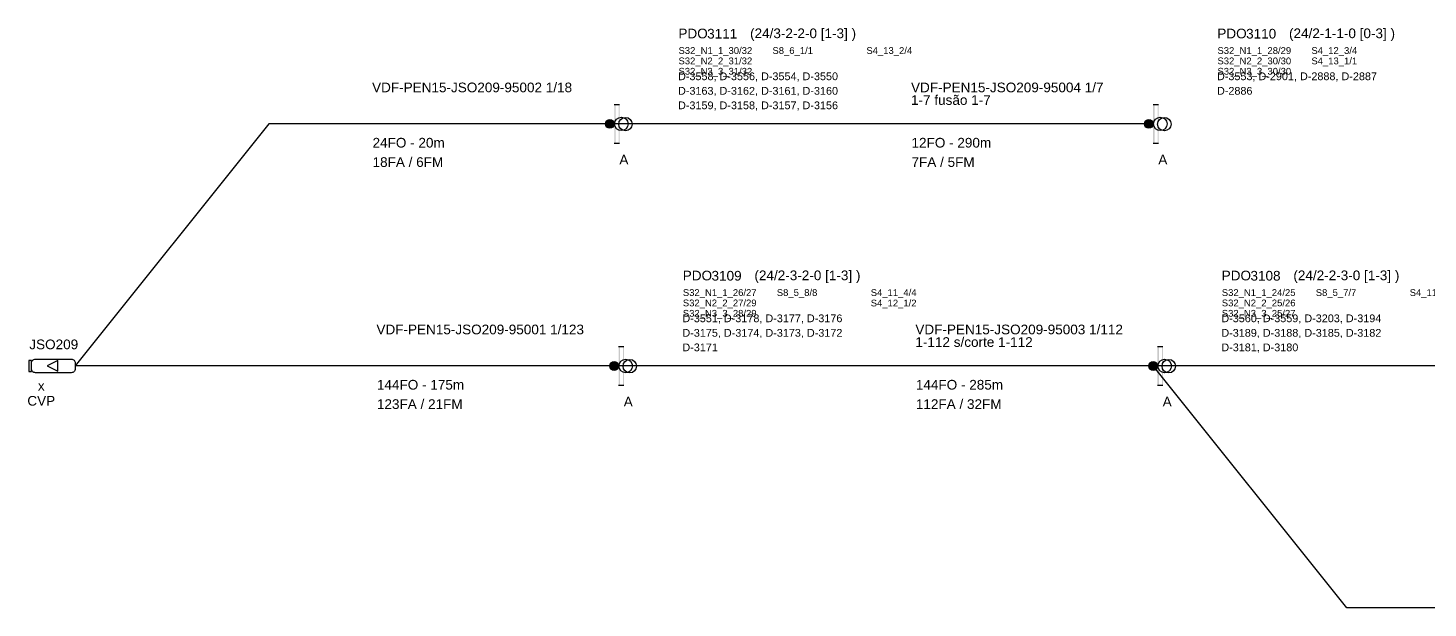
# Model space of a CAD drawing. Header units: millimetres. Extents: x 680 to 1107, y 1482 to 1572.
# Drawn here: x 680.1 to 824.6, y 1486.7 to 1546.6 of the extents above; entities that cross this region are included whole.
import ezdxf
from ezdxf.enums import TextEntityAlignment as Align

# ---------------------------------------------------------------- set-up
doc = ezdxf.new("R2010")
doc.units = ezdxf.units.MM
doc.layers.get('0').update_dxf_attribs({"lineweight": 5})
for name, color, linetype in [('SINOP_AÉREO', 1, 'AEREO2'), ('SINOP_JSFO', 1, 'Continuous'), ('SINOP_PDO', 1, 'Continuous')]:
    doc.layers.add(name, color=color, linetype=linetype)
doc.styles.add('VDF', font='arial.ttf', dxfattribs={"height": 0.25})
doc.linetypes.add('AEREO2', pattern='A,1,-1,[6,LinesVod.shx,S=0,R=0,X=0,Y=0],-1,1', length=4)

# ---------------------------------------------------------------- blocks, each defined once
blk = doc.blocks.new('*U64')
for points in [[(-4.5, 0.58), (-4.8, 0.58), (-4.8, -0.57), (-4.5, -0.57)], [(-1.8, 0.55), (-2.9, 0), (-1.8, -0.55)]]:
    blk.add_lwpolyline(points, close=True)
blk.add_lwpolyline([(-0.4, -0.7), (-4.1, -0.7, -0.414214), (-4.5, -0.3), (-4.5, 0.3, -0.414214), (-4.1, 0.7), (-0.4, 0.7, -0.414214), (0, 0.3), (0, -0.3, -0.414214)], format="xyb", close=True)
at = {"style": 'VDF'}
for tag, p in [('CABO_001', (-29.8, 2.6)), ('CABO_002', (-29.8, 1.3)), ('CABO_003', (-29.8, 0)), ('CABO_004', (-29.8, -1.3)), ('CABO_CAP_COP', (-29.75, -2.44)), ('CABO_005', (-29.8, -2.6)), ('FA_FM', (-29.75, -4.44))]:
    blk.add_attdef(tag, p, '', height=1, dxfattribs=at)
for tag, p in [('JSO#', (-2.21, 1.73)), ('M', (-3.51, -2.55)), ('CVP', (-3.51, -4.1))]:
    blk.add_attdef(tag, text='', height=1, dxfattribs=at).set_placement(p, align=Align.CENTER)
blk = doc.blocks.new('*U61')
blk.add_hatch(color=256).paths.add_polyline_path([(0, 0, 1), (-0.91, 0, 1)])
for p, q in [((0, 2), (0.56, 2)), ((0, -2), (0.56, -2))]:
    blk.add_line(p, q)
blk.add_circle((-0.45, 0), 0.453)
for centre in [(0.74, 0), (1.16, -0.02)]:
    blk.add_ellipse(centre, major_axis=(0, -0.695), ratio=0.99861)
for points in [[(0, 2), (0.15, 2), (0, -2), (0.15, -2)], [(0.46, -2), (0.56, -2), (0.46, 2), (0.56, 2)]]:
    blk.add_solid(points)
at = {"insert": (6.63, 9.84), "char_height": 1, "attachment_point": 1, "style": 'VDF'}
blk.add_mtext_dynamic_manual_height_columns('PDO', width=5.1324, gutter_width=12.5, heights=[0], dxfattribs=at)
at = {"style": 'VDF'}
for tag, p, height in [('JFO_PDO', (9.6, 8.82), 1), ('(CAP/N1-N2-N3-N4)', (14.03, 8.86), 1), ('PP_R', (6.59, 7.32), 0.8), ('SPLITTERS_001', (6.64, 7.23), 0.7), ('FLB', (11.42, 7.32), 0.8), ('SPLITTERS_002', (16.34, 7.23), 0.7), ('SPLITTERS_003', (26.04, 7.23), 0.7), ('SPLITTERS_004', (6.64, 6.16), 0.7), ('SPLITTERS_007', (6.64, 5.09), 0.7), ('SPLITTERS_005', (16.34, 6.16), 0.7), ('SPLITTERS_008', (16.33, 5.1), 0.7), ('SPLITTERS_006', (26.04, 6.15), 0.7), ('SPLITTERS_009', (26.03, 5.1), 0.7), ('CABO_001', (-25, 3.27), 1), ('CABO_002', (-25, 1.97), 1), ('CABO_003', (-25, 0.67), 1), ('CABO_004', (-25, -0.63), 1), ('CABO_005', (-25, -1.93), 1), ('CABO_CAP_COP', (-24.95, -2.44), 1), ('FA_FM', (-24.95, -4.44), 1)]:
    blk.add_attdef(tag, p, '', height=height, dxfattribs=at)
at = {"color": 5, "style": 'VDF'}
for tag, p in [('EDIFICIOS_001', (6.59, 4.52)), ('EDIFICIOS_002', (6.59, 3.02)), ('EDIFICIOS_003', (6.59, 1.52)), ('EDIFICIOS_004', (6.59, 0.02)), ('EDIFICIOS_005', (6.59, -1.46)), ('EDIFICIOS_006', (6.59, -2.92))]:
    blk.add_attdef(tag, p, '', height=0.8, dxfattribs=at)
at = {"style": 'VDF'}
blk.add_attdef('MODELO', text='', height=1, dxfattribs=at).set_placement((1, -4.18), align=Align.CENTER)
blk = doc.blocks.new('*U57')
blk.add_hatch(color=256).paths.add_polyline_path([(0, 0, 1), (-0.91, 0, 1)])
for p, q in [((0, 2), (0.56, 2)), ((0, -2), (0.56, -2))]:
    blk.add_line(p, q)
blk.add_circle((-0.45, 0), 0.453)
for centre in [(0.74, 0), (1.16, -0.02)]:
    blk.add_ellipse(centre, major_axis=(0, -0.695), ratio=0.99861)
for points in [[(0, 2), (0.15, 2), (0, -2), (0.15, -2)], [(0.46, -2), (0.56, -2), (0.46, 2), (0.56, 2)]]:
    blk.add_solid(points)
at = {"insert": (6.63, 9.84), "char_height": 1, "attachment_point": 1, "style": 'VDF'}
blk.add_mtext_dynamic_manual_height_columns('PDO', width=5.1324, gutter_width=12.5, heights=[0], dxfattribs=at)
at = {"style": 'VDF'}
for tag, p, height in [('JFO_PDO', (9.6, 8.82), 1), ('(CAP/N1-N2-N3-N4)', (14.03, 8.86), 1), ('PP_R', (6.59, 7.32), 0.8), ('SPLITTERS_001', (6.64, 7.23), 0.7), ('FLB', (11.42, 7.32), 0.8), ('SPLITTERS_002', (16.34, 7.23), 0.7), ('SPLITTERS_003', (26.04, 7.23), 0.7), ('SPLITTERS_004', (6.64, 6.16), 0.7), ('SPLITTERS_007', (6.64, 5.09), 0.7), ('SPLITTERS_005', (16.34, 6.16), 0.7), ('SPLITTERS_008', (16.33, 5.1), 0.7), ('SPLITTERS_006', (26.04, 6.15), 0.7), ('SPLITTERS_009', (26.03, 5.1), 0.7), ('CABO_001', (-25, 3.27), 1), ('CABO_002', (-25, 1.97), 1), ('CABO_003', (-25, 0.67), 1), ('CABO_004', (-25, -0.63), 1), ('CABO_005', (-25, -1.93), 1), ('CABO_CAP_COP', (-24.95, -2.44), 1), ('FA_FM', (-24.95, -4.44), 1)]:
    blk.add_attdef(tag, p, '', height=height, dxfattribs=at)
at = {"color": 5, "style": 'VDF'}
for tag, p in [('EDIFICIOS_001', (6.59, 4.52)), ('EDIFICIOS_002', (6.59, 3.02)), ('EDIFICIOS_003', (6.59, 1.52)), ('EDIFICIOS_004', (6.59, 0.02)), ('EDIFICIOS_005', (6.59, -1.46)), ('EDIFICIOS_006', (6.59, -2.92))]:
    blk.add_attdef(tag, p, '', height=0.8, dxfattribs=at)
at = {"style": 'VDF'}
blk.add_attdef('MODELO', text='', height=1, dxfattribs=at).set_placement((1, -4.18), align=Align.CENTER)
blk = doc.blocks.new('*U58')
blk.add_hatch(color=256).paths.add_polyline_path([(0, 0, 1), (-0.91, 0, 1)])
for p, q in [((0, 2), (0.56, 2)), ((0, -2), (0.56, -2))]:
    blk.add_line(p, q)
blk.add_circle((-0.45, 0), 0.453)
for centre in [(0.74, 0), (1.16, -0.02)]:
    blk.add_ellipse(centre, major_axis=(0, -0.695), ratio=0.99861)
for points in [[(0, 2), (0.15, 2), (0, -2), (0.15, -2)], [(0.46, -2), (0.56, -2), (0.46, 2), (0.56, 2)]]:
    blk.add_solid(points)
at = {"insert": (6.63, 9.84), "char_height": 1, "attachment_point": 1, "style": 'VDF'}
blk.add_mtext_dynamic_manual_height_columns('PDO', width=5.1324, gutter_width=12.5, heights=[0], dxfattribs=at)
at = {"style": 'VDF'}
for tag, p, height in [('JFO_PDO', (9.6, 8.82), 1), ('(CAP/N1-N2-N3-N4)', (14.03, 8.86), 1), ('PP_R', (6.59, 7.32), 0.8), ('SPLITTERS_001', (6.64, 7.23), 0.7), ('FLB', (11.42, 7.32), 0.8), ('SPLITTERS_002', (16.34, 7.23), 0.7), ('SPLITTERS_003', (26.04, 7.23), 0.7), ('SPLITTERS_004', (6.64, 6.16), 0.7), ('SPLITTERS_007', (6.64, 5.09), 0.7), ('SPLITTERS_005', (16.34, 6.16), 0.7), ('SPLITTERS_008', (16.33, 5.1), 0.7), ('SPLITTERS_006', (26.04, 6.15), 0.7), ('SPLITTERS_009', (26.03, 5.1), 0.7), ('CABO_001', (-25, 3.27), 1), ('CABO_002', (-25, 1.97), 1), ('CABO_003', (-25, 0.67), 1), ('CABO_004', (-25, -0.63), 1), ('CABO_005', (-25, -1.93), 1), ('CABO_CAP_COP', (-24.95, -2.44), 1), ('FA_FM', (-24.95, -4.44), 1)]:
    blk.add_attdef(tag, p, '', height=height, dxfattribs=at)
at = {"color": 5, "style": 'VDF'}
for tag, p in [('EDIFICIOS_001', (6.59, 4.52)), ('EDIFICIOS_002', (6.59, 3.02)), ('EDIFICIOS_003', (6.59, 1.52)), ('EDIFICIOS_004', (6.59, 0.02)), ('EDIFICIOS_005', (6.59, -1.46)), ('EDIFICIOS_006', (6.59, -2.92))]:
    blk.add_attdef(tag, p, '', height=0.8, dxfattribs=at)
at = {"style": 'VDF'}
blk.add_attdef('MODELO', text='', height=1, dxfattribs=at).set_placement((1, -4.18), align=Align.CENTER)
blk = doc.blocks.new('*U59')
blk.add_hatch(color=256).paths.add_polyline_path([(0, 0, 1), (-0.91, 0, 1)])
for p, q in [((0, 2), (0.56, 2)), ((0, -2), (0.56, -2))]:
    blk.add_line(p, q)
blk.add_circle((-0.45, 0), 0.453)
for centre in [(0.74, 0), (1.16, -0.02)]:
    blk.add_ellipse(centre, major_axis=(0, -0.695), ratio=0.99861)
for points in [[(0, 2), (0.15, 2), (0, -2), (0.15, -2)], [(0.46, -2), (0.56, -2), (0.46, 2), (0.56, 2)]]:
    blk.add_solid(points)
at = {"insert": (6.63, 9.84), "char_height": 1, "attachment_point": 1, "style": 'VDF'}
blk.add_mtext_dynamic_manual_height_columns('PDO', width=5.1324, gutter_width=12.5, heights=[0], dxfattribs=at)
at = {"style": 'VDF'}
for tag, p, height in [('JFO_PDO', (9.6, 8.82), 1), ('(CAP/N1-N2-N3-N4)', (14.03, 8.86), 1), ('PP_R', (6.59, 7.32), 0.8), ('SPLITTERS_001', (6.64, 7.23), 0.7), ('FLB', (11.42, 7.32), 0.8), ('SPLITTERS_002', (16.34, 7.23), 0.7), ('SPLITTERS_003', (26.04, 7.23), 0.7), ('SPLITTERS_004', (6.64, 6.16), 0.7), ('SPLITTERS_007', (6.64, 5.09), 0.7), ('SPLITTERS_005', (16.34, 6.16), 0.7), ('SPLITTERS_008', (16.33, 5.1), 0.7), ('SPLITTERS_006', (26.04, 6.15), 0.7), ('SPLITTERS_009', (26.03, 5.1), 0.7), ('CABO_001', (-25, 3.27), 1), ('CABO_002', (-25, 1.97), 1), ('CABO_003', (-25, 0.67), 1), ('CABO_004', (-25, -0.63), 1), ('CABO_005', (-25, -1.93), 1), ('CABO_CAP_COP', (-24.95, -2.44), 1), ('FA_FM', (-24.95, -4.44), 1)]:
    blk.add_attdef(tag, p, '', height=height, dxfattribs=at)
at = {"color": 5, "style": 'VDF'}
for tag, p in [('EDIFICIOS_001', (6.59, 4.52)), ('EDIFICIOS_002', (6.59, 3.02)), ('EDIFICIOS_003', (6.59, 1.52)), ('EDIFICIOS_004', (6.59, 0.02)), ('EDIFICIOS_005', (6.59, -1.46)), ('EDIFICIOS_006', (6.59, -2.92))]:
    blk.add_attdef(tag, p, '', height=0.8, dxfattribs=at)
at = {"style": 'VDF'}
blk.add_attdef('MODELO', text='', height=1, dxfattribs=at).set_placement((1, -4.18), align=Align.CENTER)

msp = doc.modelspace()

# ---------------------------------------------------------------- linework, layer by layer
at = {"layer": 'SINOP_AÉREO', "linetype": 'AEREO2'}
for points in [[(740.58, 1536.69), (704.92, 1536.69), (684.92, 1511.69)], [(796.23, 1536.69), (740.58, 1536.69)], [(740.58, 1511.69), (684.92, 1511.69)], [(796.23, 1511.69), (740.58, 1511.69)], [(851.88, 1486.69), (816.23, 1486.69), (796.23, 1511.69)], [(851.88, 1511.69), (796.23, 1511.69)]]:
    msp.add_lwpolyline(points, dxfattribs=at)

# ---------------------------------------------------------------- block references
at = {"layer": 'SINOP_JSFO', "color": 4}
ref = msp.add_blockref('*U64', (684.92, 1511.69), dxfattribs=at)
ref.add_attrib('M', 'x', dxfattribs={"layer": '0', "height": 1, "style": 'VDF'}).set_placement((681.42, 1509.14), align=Align.CENTER)
ref.add_attrib('JSO#JFO', 'JSO209', dxfattribs={"layer": '0', "height": 1, "style": 'VDF'}).set_placement((682.71, 1513.42), align=Align.CENTER)
ref.add_attrib('CVP', 'CVP', dxfattribs={"layer": '0', "height": 1, "style": 'VDF'}).set_placement((681.42, 1507.59), align=Align.CENTER)
at = {"layer": 'SINOP_PDO'}
for name, p, values in [('*U57', (740.58, 1536.69), {'JFO_PDO': '3111', 'MODELO': 'A', 'CABO_001': 'VDF-PEN15-JSO209-95002 1/18', 'FA_FM': '18FA / 6FM', 'CABO_CAP_COP': '24FO - 20m', '(CAP/N1-N2-N3-N4)': '(24/3-2-2-0 [1-3] )', 'SPLITTERS_001': 'S32_N1_1_30/32', 'SPLITTERS_002': 'S8_6_1/1', 'SPLITTERS_003': 'S4_13_2/4', 'SPLITTERS_004': 'S32_N2_2_31/32', 'SPLITTERS_007': 'S32_N3_3_31/32', 'EDIFICIOS_001': 'D-3558, D-3556, D-3554, D-3550', 'EDIFICIOS_002': 'D-3163, D-3162, D-3161, D-3160', 'EDIFICIOS_003': 'D-3159, D-3158, D-3157, D-3156'}), ('*U61', (796.23, 1536.69), {'JFO_PDO': '3110', 'MODELO': 'A', 'CABO_001': 'VDF-PEN15-JSO209-95004 1/7', 'CABO_002': '1-7 fusão 1-7', 'FA_FM': '7FA / 5FM', 'CABO_CAP_COP': '12FO - 290m', '(CAP/N1-N2-N3-N4)': '(24/2-1-1-0 [0-3] )', 'SPLITTERS_001': 'S32_N1_1_28/29', 'SPLITTERS_002': 'S4_12_3/4', 'SPLITTERS_004': 'S32_N2_2_30/30', 'SPLITTERS_005': 'S4_13_1/1', 'SPLITTERS_007': 'S32_N3_3_30/30', 'EDIFICIOS_001': 'D-3553, D-2901, D-2888, D-2887', 'EDIFICIOS_002': 'D-2886'}), ('*U58', (741.03, 1511.69), {'JFO_PDO': '3109', 'MODELO': 'A', 'CABO_001': 'VDF-PEN15-JSO209-95001 1/123', 'FA_FM': '123FA / 21FM', 'CABO_CAP_COP': '144FO - 175m', '(CAP/N1-N2-N3-N4)': '(24/2-3-2-0 [1-3] )', 'SPLITTERS_001': 'S32_N1_1_26/27', 'SPLITTERS_002': 'S8_5_8/8', 'SPLITTERS_003': 'S4_11_4/4', 'SPLITTERS_004': 'S32_N2_2_27/29', 'SPLITTERS_006': 'S4_12_1/2', 'SPLITTERS_007': 'S32_N3_3_28/29', 'EDIFICIOS_001': 'D-3551, D-3178, D-3177, D-3176', 'EDIFICIOS_002': 'D-3175, D-3174, D-3173, D-3172', 'EDIFICIOS_003': 'D-3171'}), ('*U59', (796.68, 1511.69), {'JFO_PDO': '3108', 'MODELO': 'A', 'CABO_001': 'VDF-PEN15-JSO209-95003 1/112', 'CABO_002': '1-112 s/corte 1-112', 'FA_FM': '112FA / 32FM', 'CABO_CAP_COP': '144FO - 285m', '(CAP/N1-N2-N3-N4)': '(24/2-2-3-0 [1-3] )', 'SPLITTERS_001': 'S32_N1_1_24/25', 'SPLITTERS_002': 'S8_5_7/7', 'SPLITTERS_003': 'S4_11_1/3', 'SPLITTERS_004': 'S32_N2_2_25/26', 'SPLITTERS_007': 'S32_N3_3_25/27', 'EDIFICIOS_001': 'D-3560, D-3559, D-3203, D-3194', 'EDIFICIOS_002': 'D-3189, D-3188, D-3185, D-3182', 'EDIFICIOS_003': 'D-3181, D-3180'})]:
    msp.add_blockref(name, p, dxfattribs=at).add_auto_attribs(values)

doc.saveas('drawing.dxf')
